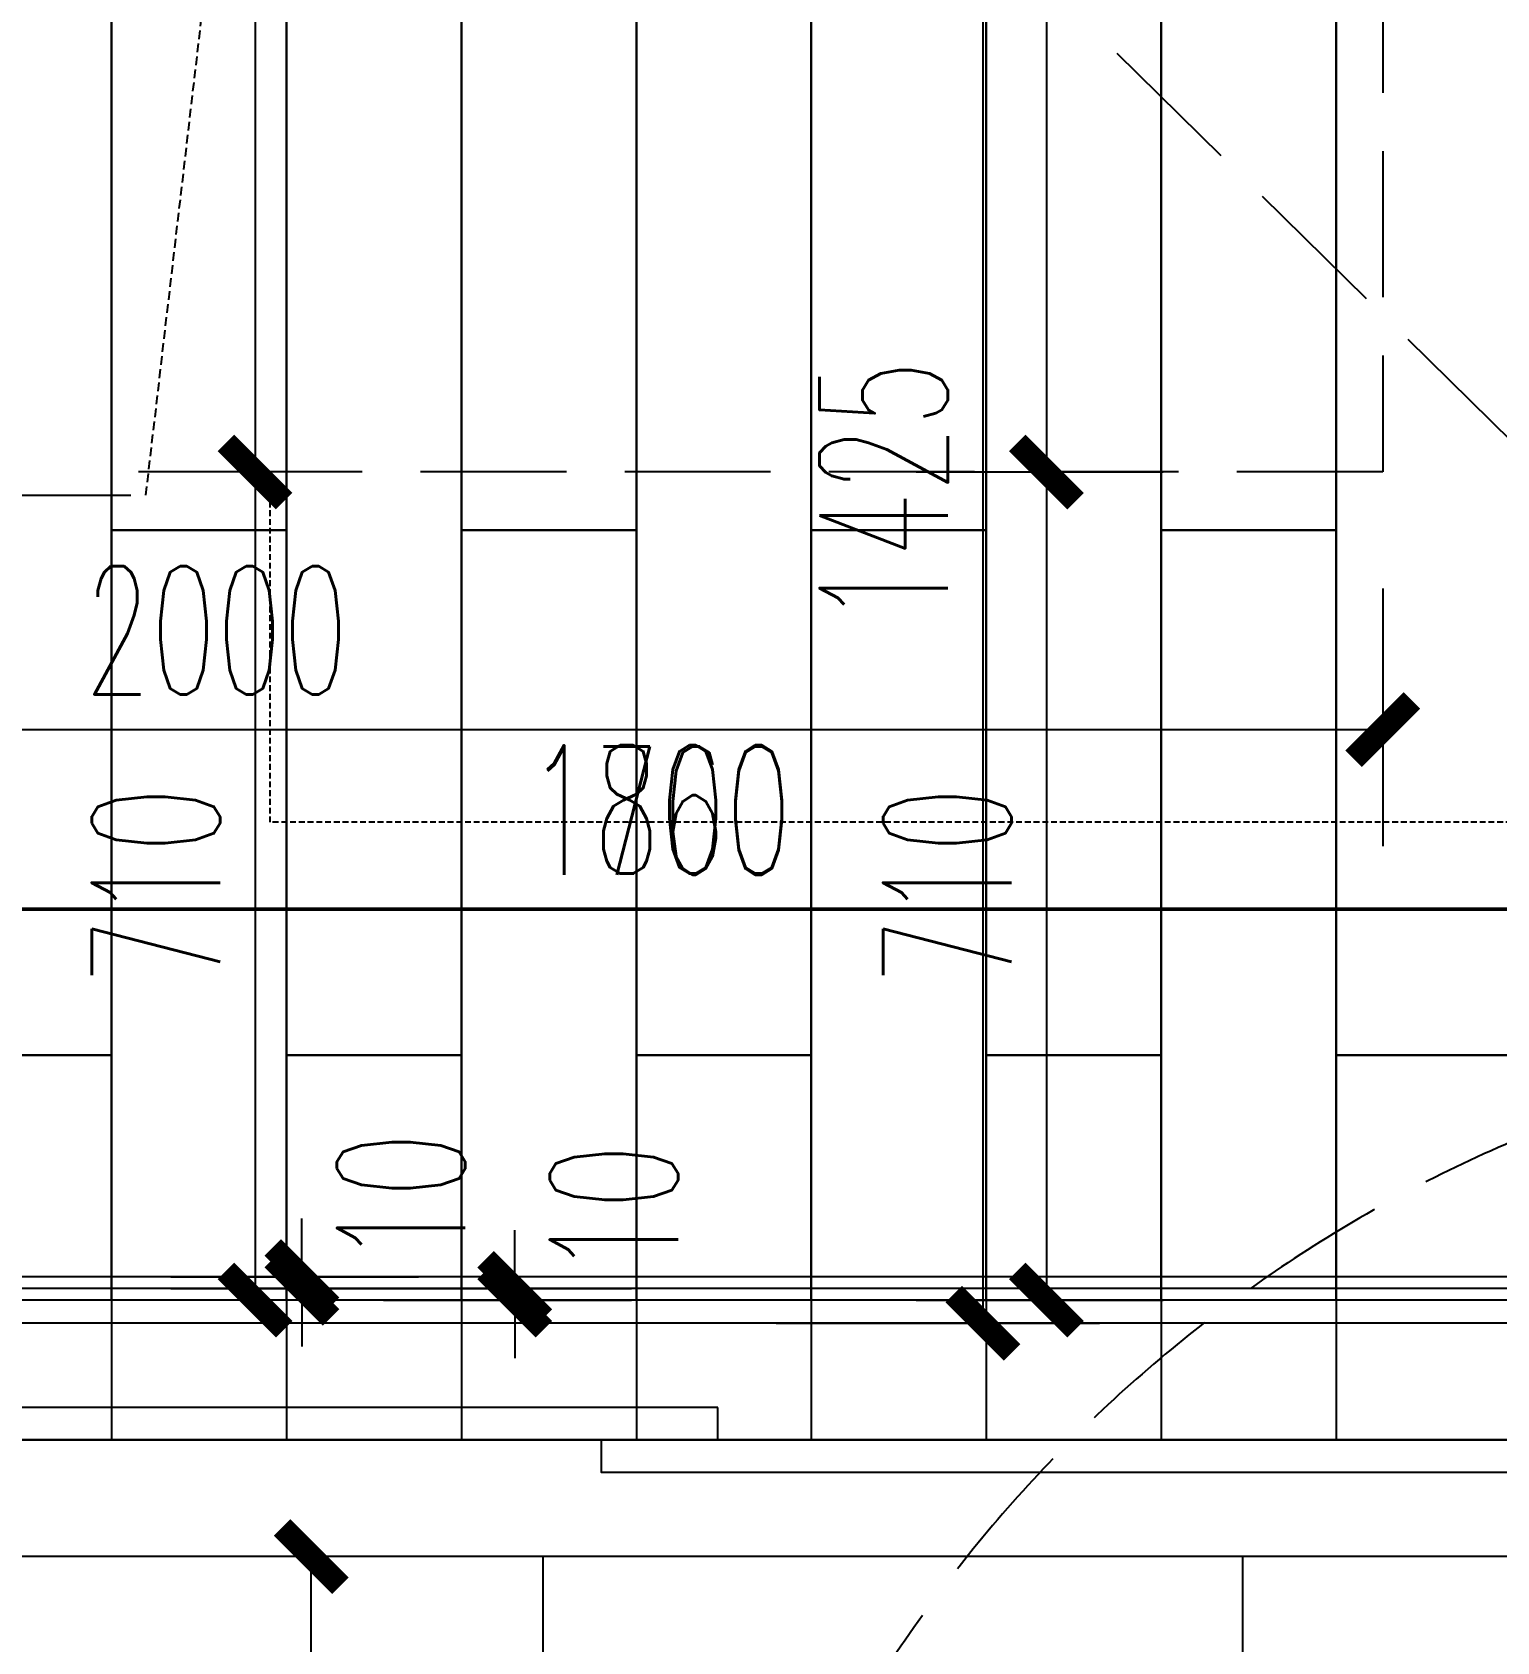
# Model space of a CAD drawing. Extents: x 184967 to 628822, y -100826 to 121332.
# Drawn here: x 399677 to 400932, y -24485 to -23105 of the extents above; entities that cross this region are included whole.
import ezdxf
from ezdxf.xclip import XClip

# ---------------------------------------------------------------- set-up
doc = ezdxf.new("R2010")
doc.units = 0
doc.header["$MEASUREMENT"] = 0
doc.header["$XCLIPFRAME"] = 2
for name, pattern in [('__DASH', [0.35, 0.25, -0.1]), ('DASH', [0.35, 0.25, -0.1]), ('DASHED2', [0.375, 0.25, -0.125])]:
    doc.linetypes.add(name, pattern=pattern)
for name, color, linetype in [('0-地面', 251, 'Continuous'), ('0-天花造型', 55, 'Continuous'), ('0-活动家具', 55, 'Continuous'), ('DIM-墙体定位', 146, 'Continuous'), ('DIM-完成面定位', 146, 'Continuous'), ('E02-灯具开关连线', 6, 'Continuous'), ('P10-活动家具', 55, 'DASH'), ('P11-平面门扇', 47, 'Continuous'), ('T-灯具尺寸', 55, 'Continuous'), ('T03-天花造型', 30, 'Continuous'), ('WALL', 145, 'Continuous'), ('天花尺寸', 30, 'Continuous'), ('定位标注', 2, 'Continuous'), ('家具尺寸', 8, 'Continuous')]:
    doc.layers.add(name, color=color, linetype=linetype)
doc.styles.add('尺寸标注', font='txt.shx', dxfattribs={"width": 0.6, "height": 110})
doc.dimstyles.new('1-50', dxfattribs={"dimscale": 50, "dimtxt": 110, "dimasz": 1, "dimexe": 2, "dimexo": 2, "dimgap": 0.6, "dimtad": 1, "dimdec": 0, "dimrnd": 5, "dimtxsty": '尺寸标注', "dimblk": 'ARCHTICK', "dimcen": 2.5, "dimclrd": 251, "dimclre": 251, "dimclrt": 50, "dimadec": 0, "dimazin": 0, "dimtfac": 1, "dimtdec": 0, "dimtix": 1, "dimtmove": 2, "dimatfit": 3, "dimldrblk": 'DOT', "dimfxl": 1, "dimarcsym": 0})

# ---------------------------------------------------------------- blocks, each defined once
blk = doc.blocks.new('A$C70A37CD5')
at = {"linetype": 'DASH', "ltscale": 500}
for points in [[(1116.623463288357, 0.067716314617428), (1118.946480756858, 20.00000000023283), (626.4684990404639, 20.00000000023283), (626.4684990404639, -1519.999999999767), (939.4664493734017, -1519.999999999767)], [(1117.20449240529, 2.328306436538696e-10), (1999.999999897787, 4.656612873077393e-10), (1999.99999989802, -1499.999999999534), (942.0488958682399, -1499.999999999767)]]:
    blk.add_lwpolyline(points, dxfattribs=at)
at = {"color": 250, "linetype": 'DASHED2', "ltscale": 30}
blk.add_lwpolyline([(939.466449372936, -1519.999999999767), (986.9444197029807, -1112.622790710302)], dxfattribs=at)
at = {"linetype": 'DASHED2', "ltscale": 30}
blk.add_lwpolyline([(939.466449372936, -1519.999999999767), (941.8007296750438, -1499.971077352922)], dxfattribs=at)
at = {"layer": 'P10-活动家具', "color": 250, "linetype": 'DASHED2', "ltscale": 20}
blk.add_lwpolyline([(1045.985000147222, 20.00000000023283), (1045.985000147222, 300.3740194908896), (2453.861610786698, 300.3740194908896), (2448.148282346578, -1800.374019489755), (1045.985000147222, -1800.374019489755), (1045.985000147222, -1499.999999999636)], dxfattribs=at)
blk = doc.blocks.new('_ArchTick')
at = {"color": 0, "linetype": 'ByBlock', "const_width": 0.4}
blk.add_lwpolyline([(-0.5, -0.5), (0.5, 0.5)], dxfattribs=at)
blk = doc.blocks.new('*D1070')
at = {"layer": 'Defpoints', "color": 0, "linetype": 'ByBlock', "transparency": 16777216}
for p in [(399931.8436638691, -21982.19105588378), (399867.6841948307, -23482.19105588372), (400002.3225659574, -23482.19105588372)]:
    blk.add_point(p, dxfattribs=at)
at = {"layer": '定位标注', "color": 251, "lineweight": -2, "transparency": 16777216}
for p, q in [((399867.6841948307, -21982.19105588378), (399767.6841948307, -21982.19105588378)), ((399867.6841948307, -21982.19105588378), (399867.6841948307, -23482.19105588372)), ((399902.3225659574, -23482.19105588372), (399767.6841948307, -23482.19105588372))]:
    blk.add_line(p, q, dxfattribs=at)
at = {"layer": '定位标注', "color": 251, "linetype": 'ByBlock', "lineweight": -2, "transparency": 16777216, "xscale": 50, "yscale": 50, "zscale": 50}
for p, rotation in [((399867.6841948307, -21982.19105588378), 90), ((399867.6841948307, -23482.19105588372), 270)]:
    blk.add_blockref('_ArchTick', p, dxfattribs=dict(at, rotation=rotation))
at = {"layer": '定位标注', "color": 50, "linetype": 'ByBlock', "transparency": 16777216, "insert": (399782.6841948306, -22732.19105588386), "char_height": 110, "attachment_point": 5, "rotation": 90, "style": '尺寸标注'}
blk.add_mtext('1500', dxfattribs=at)
blk = doc.blocks.new('_Dot')
at = {"color": 0, "linetype": 'ByBlock', "lineweight": -2}
blk.add_line((-0.5, 0), (-1, 0), dxfattribs=at)
at = {"color": 0, "linetype": 'ByBlock', "const_width": 0.5}
blk.add_lwpolyline([(-0.25, 0, 1), (0.25, 0, 1)], format="xyb", close=True, dxfattribs=at)
blk = doc.blocks.new('*D1071')
at = {"layer": 'Defpoints', "color": 0, "linetype": 'ByBlock', "transparency": 16777216}
for p in [(400002.3225659574, -23482.19105588372), (399867.6841948307, -24192.19105586565), (400178.2783581192, -24192.19105586565)]:
    blk.add_point(p, dxfattribs=at)
at = {"layer": '定位标注', "color": 251, "lineweight": -2, "transparency": 16777216}
for p, q in [((399902.3225659574, -23482.19105588372), (399767.6841948307, -23482.19105588372)), ((399867.6841948307, -23482.19105588372), (399867.6841948307, -24192.19105586565)), ((400078.2783581192, -24192.19105586565), (399767.6841948307, -24192.19105586565))]:
    blk.add_line(p, q, dxfattribs=at)
at = {"layer": '定位标注', "color": 251, "linetype": 'ByBlock', "lineweight": -2, "transparency": 16777216, "xscale": 50, "yscale": 50, "zscale": 50}
for p, rotation in [((399867.6841948307, -23482.19105588372), 90), ((399867.6841948307, -24192.19105586565), 270)]:
    blk.add_blockref('_ArchTick', p, dxfattribs=dict(at, rotation=rotation))
at = {"layer": '定位标注', "color": 50, "linetype": 'ByBlock', "transparency": 16777216, "insert": (399782.6841948306, -23837.19105587479), "char_height": 110, "attachment_point": 5, "rotation": 90, "style": '尺寸标注'}
blk.add_mtext('710', dxfattribs=at)
blk = doc.blocks.new('*D1143')
at = {"layer": 'Defpoints', "color": 0, "linetype": 'ByBlock', "transparency": 16777216}
for p in [(400264.6390863548, -22787.19022902224), (400214.6391264265, -24212.19105586565), (400491.7783581194, -24212.19105586565)]:
    blk.add_point(p, dxfattribs=at)
at = {"layer": 'T-灯具尺寸', "color": 251, "lineweight": -2, "transparency": 16777216}
for p, q in [((400364.6390863548, -22787.19022902224), (400591.7783581194, -22787.19022902224)), ((400491.7783581194, -22787.19022902224), (400491.7783581194, -24212.19105586565)), ((400314.6391264265, -24212.19105586565), (400591.7783581194, -24212.19105586565))]:
    blk.add_line(p, q, dxfattribs=at)
at = {"layer": 'T-灯具尺寸', "color": 251, "linetype": 'ByBlock', "lineweight": -2, "transparency": 16777216, "xscale": 50, "yscale": 50, "zscale": 50}
for p, rotation in [((400491.7783581194, -22787.19022902224), 90), ((400491.7783581194, -24212.19105586565), 270)]:
    blk.add_blockref('_ArchTick', p, dxfattribs=dict(at, rotation=rotation))
at = {"layer": 'T-灯具尺寸', "color": 50, "linetype": 'ByBlock', "transparency": 16777216, "insert": (400406.7783581193, -23499.69064244405), "char_height": 110, "attachment_point": 5, "rotation": 90, "style": '尺寸标注'}
blk.add_mtext('1425', dxfattribs=at)
blk = doc.blocks.new('*D1166')
at = {"layer": 'Defpoints', "color": 0, "linetype": 'ByBlock', "transparency": 16777216}
for p in [(399915.7783581194, -24412.19105586565), (400214.6391264265, -24412.19105586565), (400215.1564650441, -25236.67371719868)]:
    blk.add_point(p, dxfattribs=at)
at = {"layer": 'T-灯具尺寸', "color": 251, "lineweight": -2, "transparency": 16777216}
for p, q in [((400114.6391264265, -24412.19105586565), (399815.7783581194, -24412.19105586565)), ((399915.7783581194, -25236.67371719868), (399915.7783581194, -24412.19105586565)), ((400115.1564650441, -25236.67371719868), (399815.7783581194, -25236.67371719868))]:
    blk.add_line(p, q, dxfattribs=at)
at = {"layer": 'T-灯具尺寸', "color": 251, "linetype": 'ByBlock', "lineweight": -2, "transparency": 16777216, "xscale": 50, "yscale": 50, "zscale": 50}
for p, rotation in [((399915.7783581194, -24412.19105586565), 90), ((399915.7783581194, -25236.67371719868), 270)]:
    blk.add_blockref('_ArchTick', p, dxfattribs=dict(at, rotation=rotation))
at = {"layer": 'T-灯具尺寸', "color": 50, "linetype": 'ByBlock', "transparency": 16777216, "insert": (399830.7783581193, -24824.43238653227), "char_height": 110, "attachment_point": 5, "rotation": 90, "style": '尺寸标注'}
blk.add_mtext('825', dxfattribs=at)
blk = doc.blocks.new('*D1384')
at = {"layer": 'Defpoints', "color": 0, "linetype": 'ByBlock', "transparency": 16777216}
for p in [(399314.6392306823, -24412.19067429487), (401114.6391264262, -24412.19105603418), (401114.6391264262, -24726)]:
    blk.add_point(p, dxfattribs=at)
at = {"layer": 'DIM-墙体定位', "color": 251, "lineweight": -2, "transparency": 16777216}
for p, q in [((399314.6392306823, -24512.19067429487), (399314.6392306823, -24826)), ((401114.6391264262, -24512.19105603418), (401114.6391264262, -24826)), ((399314.6392306823, -24726), (401114.6391264262, -24726))]:
    blk.add_line(p, q, dxfattribs=at)
at = {"layer": 'DIM-墙体定位', "color": 251, "linetype": 'ByBlock', "lineweight": -2, "transparency": 16777216, "xscale": 50, "yscale": 50, "zscale": 50, "rotation": 180}
blk.add_blockref('_ArchTick', (399314.6392306823, -24726), dxfattribs=at)
at = {"layer": 'DIM-墙体定位', "color": 251, "linetype": 'ByBlock', "lineweight": -2, "transparency": 16777216, "xscale": 50, "yscale": 50, "zscale": 50}
blk.add_blockref('_ArchTick', (401114.6391264262, -24726), dxfattribs=at)
at = {"layer": 'DIM-墙体定位', "color": 50, "linetype": 'ByBlock', "transparency": 16777216, "insert": (400214.6391785543, -24641), "char_height": 110, "attachment_point": 5, "style": '尺寸标注'}
blk.add_mtext('1800', dxfattribs=at)
blk = doc.blocks.new('*D1457')
at = {"layer": 'Defpoints', "color": 0, "linetype": 'ByBlock', "transparency": 16777216}
for p in [(399314.6391265727, -23856.5), (399314.6391265727, -24112.19105588796), (401114.6392305304, -24112.1910559024)]:
    blk.add_point(p, dxfattribs=at)
at = {"layer": 'DIM-墙体定位', "color": 251, "lineweight": -2, "transparency": 16777216}
for p, q in [((399314.6391265727, -24012.19105588796), (399314.6391265727, -23756.5)), ((401114.6392305304, -24012.1910559024), (401114.6392305304, -23756.5)), ((401114.6392305304, -23856.5), (399314.6391265727, -23856.5))]:
    blk.add_line(p, q, dxfattribs=at)
at = {"layer": 'DIM-墙体定位', "color": 251, "linetype": 'ByBlock', "lineweight": -2, "transparency": 16777216, "xscale": 50, "yscale": 50, "zscale": 50, "rotation": 180}
blk.add_blockref('_ArchTick', (399314.6391265727, -23856.5), dxfattribs=at)
at = {"layer": 'DIM-墙体定位', "color": 251, "linetype": 'ByBlock', "lineweight": -2, "transparency": 16777216, "xscale": 50, "yscale": 50, "zscale": 50}
blk.add_blockref('_ArchTick', (401114.6392305304, -23856.5), dxfattribs=at)
at = {"layer": 'DIM-墙体定位', "color": 50, "linetype": 'ByBlock', "transparency": 16777216, "insert": (400214.6391785516, -23771.5), "char_height": 110, "attachment_point": 5, "style": '尺寸标注'}
blk.add_mtext('1800', dxfattribs=at)
blk = doc.blocks.new('*D1542')
at = {"layer": 'Defpoints', "color": 0, "linetype": 'ByBlock', "transparency": 16777216}
for p in [(401094.6392513512, -23857.5), (399334.6391264262, -24092.19088934122), (401094.6392513512, -24092.19105591683)]:
    blk.add_point(p, dxfattribs=at)
at = {"layer": 'DIM-完成面定位', "color": 251, "lineweight": -2, "transparency": 16777216}
for p, q in [((399334.6391264262, -23992.19088934122), (399334.6391264262, -23757.5)), ((401094.6392513512, -23992.19105591683), (401094.6392513512, -23757.5)), ((399334.6391264262, -23857.5), (401094.6392513512, -23857.5))]:
    blk.add_line(p, q, dxfattribs=at)
at = {"layer": 'DIM-完成面定位', "color": 251, "linetype": 'ByBlock', "lineweight": -2, "transparency": 16777216, "xscale": 50, "yscale": 50, "zscale": 50, "rotation": 180}
blk.add_blockref('_ArchTick', (399334.6391264262, -23857.5), dxfattribs=at)
at = {"layer": 'DIM-完成面定位', "color": 251, "linetype": 'ByBlock', "lineweight": -2, "transparency": 16777216, "xscale": 50, "yscale": 50, "zscale": 50}
blk.add_blockref('_ArchTick', (401094.6392513512, -23857.5), dxfattribs=at)
at = {"layer": 'DIM-完成面定位', "color": 50, "linetype": 'ByBlock', "transparency": 16777216, "insert": (400214.6391888887, -23772.5), "char_height": 110, "attachment_point": 5, "style": '尺寸标注'}
blk.add_mtext('1760', dxfattribs=at)
blk = doc.blocks.new('*D1622')
at = {"layer": 'Defpoints', "color": 0, "linetype": 'ByBlock', "transparency": 16777216}
for p in [(400334.639072986, -21982.19105588367), (400334.6390729864, -23482.19105588365), (400546.2783581194, -23482.19105588365)]:
    blk.add_point(p, dxfattribs=at)
at = {"layer": '家具尺寸', "color": 251, "lineweight": -2, "transparency": 16777216}
for p, q in [((400434.639072986, -21982.19105588367), (400646.2783581194, -21982.19105588367)), ((400546.2783581194, -21982.19105588367), (400546.2783581194, -23482.19105588365)), ((400434.6390729864, -23482.19105588365), (400646.2783581194, -23482.19105588365))]:
    blk.add_line(p, q, dxfattribs=at)
at = {"layer": '家具尺寸', "color": 251, "linetype": 'ByBlock', "lineweight": -2, "transparency": 16777216, "xscale": 50, "yscale": 50, "zscale": 50}
for p, rotation in [((400546.2783581194, -21982.19105588367), 90), ((400546.2783581194, -23482.19105588365), 270)]:
    blk.add_blockref('_ArchTick', p, dxfattribs=dict(at, rotation=rotation))
at = {"layer": '家具尺寸', "color": 50, "linetype": 'ByBlock', "transparency": 16777216, "insert": (400461.2783581193, -22732.19105588377), "char_height": 110, "attachment_point": 5, "rotation": 90, "style": '尺寸标注'}
blk.add_mtext('1500', dxfattribs=at)
blk = doc.blocks.new('*D1623')
at = {"layer": 'Defpoints', "color": 0, "linetype": 'ByBlock', "transparency": 16777216}
for p in [(398834.6391714637, -23482.191055884), (400834.6391713615, -23482.19105588353), (400834.6391713615, -23703)]:
    blk.add_point(p, dxfattribs=at)
at = {"layer": '家具尺寸', "color": 251, "lineweight": -2, "transparency": 16777216}
for p, q in [((398834.6391714637, -23582.191055884), (398834.6391714637, -23803)), ((400834.6391713615, -23582.19105588353), (400834.6391713615, -23803)), ((398834.6391714637, -23703), (400834.6391713615, -23703))]:
    blk.add_line(p, q, dxfattribs=at)
at = {"layer": '家具尺寸', "color": 251, "linetype": 'ByBlock', "lineweight": -2, "transparency": 16777216, "xscale": 50, "yscale": 50, "zscale": 50, "rotation": 180}
blk.add_blockref('_ArchTick', (398834.6391714637, -23703), dxfattribs=at)
at = {"layer": '家具尺寸', "color": 251, "linetype": 'ByBlock', "lineweight": -2, "transparency": 16777216, "xscale": 50, "yscale": 50, "zscale": 50}
blk.add_blockref('_ArchTick', (400834.6391713615, -23703), dxfattribs=at)
at = {"layer": '家具尺寸', "color": 50, "linetype": 'ByBlock', "transparency": 16777216, "insert": (399834.6391714126, -23618), "char_height": 110, "attachment_point": 5, "style": '尺寸标注'}
blk.add_mtext('2000', dxfattribs=at)
blk = doc.blocks.new('*D1625')
at = {"layer": 'Defpoints', "color": 0, "linetype": 'ByBlock', "transparency": 16777216}
for p in [(400334.6390729864, -23482.19105588365), (400334.6390729864, -24192.19105586565), (400546.2783581194, -24192.19105586565)]:
    blk.add_point(p, dxfattribs=at)
at = {"layer": '家具尺寸', "color": 251, "lineweight": -2, "transparency": 16777216}
for p, q in [((400434.6390729864, -23482.19105588365), (400646.2783581194, -23482.19105588365)), ((400546.2783581194, -23482.19105588365), (400546.2783581194, -24192.19105586565)), ((400434.6390729864, -24192.19105586565), (400646.2783581194, -24192.19105586565))]:
    blk.add_line(p, q, dxfattribs=at)
at = {"layer": '家具尺寸', "color": 251, "linetype": 'ByBlock', "lineweight": -2, "transparency": 16777216, "xscale": 50, "yscale": 50, "zscale": 50}
for p, rotation in [((400546.2783581194, -23482.19105588365), 90), ((400546.2783581194, -24192.19105586565), 270)]:
    blk.add_blockref('_ArchTick', p, dxfattribs=dict(at, rotation=rotation))
at = {"layer": '家具尺寸', "color": 50, "linetype": 'ByBlock', "transparency": 16777216, "insert": (400461.2783581193, -23837.19105587476), "char_height": 110, "attachment_point": 5, "rotation": 90, "style": '尺寸标注'}
blk.add_mtext('710', dxfattribs=at)
blk = doc.blocks.new('*D1699')
at = {"layer": 'Defpoints', "color": 0, "linetype": 'ByBlock', "transparency": 16777216}
for p in [(399852.2783581192, -24182.19105591684), (399877.9175670843, -24192.19105546494), (400090.4175670878, -24182.19105591684)]:
    blk.add_point(p, dxfattribs=at)
at = {"layer": '天花尺寸', "color": 251, "lineweight": -2, "transparency": 16777216}
for p, q in [((400090.4175670878, -24182.19105591684), (400090.4175670878, -24132.19105591684)), ((399952.2783581192, -24182.19105591684), (400190.4175670878, -24182.19105591684)), ((399977.9175670843, -24192.19105546494), (400190.4175670878, -24192.19105546494)), ((400090.4175670878, -24192.19105546494), (400090.4175670878, -24182.19105591684)), ((400090.4175670878, -24192.19105546494), (400090.4175670878, -24242.19105546494))]:
    blk.add_line(p, q, dxfattribs=at)
at = {"layer": '天花尺寸', "color": 251, "linetype": 'ByBlock', "lineweight": -2, "transparency": 16777216, "xscale": 50, "yscale": 50, "zscale": 50}
for p, rotation in [((400090.4175670878, -24182.19105591684), 270), ((400090.4175670878, -24192.19105546494), 90)]:
    blk.add_blockref('_ArchTick', p, dxfattribs=dict(at, rotation=rotation))
at = {"layer": '天花尺寸', "color": 50, "linetype": 'ByBlock', "transparency": 16777216, "insert": (400175.4175670873, -24114.88197555391), "char_height": 110, "attachment_point": 5, "rotation": 90, "style": '尺寸标注'}
blk.add_mtext('10', dxfattribs=at)
blk = doc.blocks.new('*D1700')
at = {"layer": 'Defpoints', "color": 0, "linetype": 'ByBlock', "transparency": 16777216}
for p in [(399695.4175670876, -24172.19105591684), (399695.4175670876, -24182.19105591684), (399907.9175670878, -24182.19105591684)]:
    blk.add_point(p, dxfattribs=at)
at = {"layer": '天花尺寸', "color": 251, "lineweight": -2, "transparency": 16777216}
for p, q in [((399907.9175670878, -24172.19105591684), (399907.9175670878, -24122.19105591684)), ((399795.4175670876, -24172.19105591684), (400007.9175670878, -24172.19105591684)), ((399907.9175670878, -24172.19105591684), (399907.9175670878, -24182.19105591684)), ((399795.4175670876, -24182.19105591684), (400007.9175670878, -24182.19105591684)), ((399907.9175670878, -24182.19105591684), (399907.9175670878, -24232.19105591684))]:
    blk.add_line(p, q, dxfattribs=at)
at = {"layer": '天花尺寸', "color": 251, "linetype": 'ByBlock', "lineweight": -2, "transparency": 16777216, "xscale": 50, "yscale": 50, "zscale": 50}
for p, rotation in [((399907.9175670878, -24172.19105591684), 270), ((399907.9175670878, -24182.19105591684), 90)]:
    blk.add_blockref('_ArchTick', p, dxfattribs=dict(at, rotation=rotation))
at = {"layer": '天花尺寸', "color": 50, "linetype": 'ByBlock', "transparency": 16777216, "insert": (399992.9175670873, -24104.88197555391), "char_height": 110, "attachment_point": 5, "rotation": 90, "style": '尺寸标注'}
blk.add_mtext('10', dxfattribs=at)
blk = doc.blocks.new('fgv')
at = {"layer": '0-天花造型', "color": 250, "linetype": 'ByBlock'}
for points in [[(400794.5970334269, -20042.19165531409), (400794.5970334269, -20942.19165531409), (400944.5970334269, -20942.19165531409), (400944.5970334269, -20042.19165531409)], [(401094.5970334269, -20042.19165531409), (401094.5970334269, -20942.19165531409), (401244.5970334269, -20942.19165531409), (401244.5970334269, -20042.19165531409)], [(401394.5970334269, -20042.19165531409), (401394.5970334269, -20942.19165531409), (401544.5970334269, -20942.19165531409), (401544.5970334269, -20042.19165531409)], [(401694.5970334269, -20042.19165531409), (401694.5970334269, -20942.19165531409), (401844.5970334269, -20942.19165531409), (401844.5970334269, -20042.19165531409)], [(401994.5970334269, -20042.19165531409), (401994.5970334269, -20942.19165531409), (402144.5970334269, -20942.19165531409), (402144.5970334269, -20042.19165531409)], [(400944.5970334269, -20492.1916553457), (400944.5970334269, -21392.1916553457), (401094.5970334269, -21392.1916553457), (401094.5970334269, -20492.1916553457)], [(401244.5970334269, -20492.1916553457), (401244.5970334269, -21392.1916553457), (401394.5970334269, -21392.1916553457), (401394.5970334269, -20492.1916553457)], [(401544.5970334269, -20492.1916553457), (401544.5970334269, -21392.1916553457), (401694.5970334269, -21392.1916553457), (401694.5970334269, -20492.1916553457)], [(401844.5970334269, -20492.1916553457), (401844.5970334269, -21392.1916553457), (401994.5970334269, -21392.1916553457), (401994.5970334269, -20492.1916553457)], [(400794.5970334269, -20942.19165531409), (400794.5970334269, -21842.19165531409), (400944.5970334269, -21842.19165531409), (400944.5970334269, -20942.19165531409)], [(401094.5970334269, -20942.19165531409), (401094.5970334269, -21842.19165531409), (401244.5970334269, -21842.19165531409), (401244.5970334269, -20942.19165531409)], [(401394.5970334269, -20942.19165531409), (401394.5970334269, -21842.19165531409), (401544.5970334269, -21842.19165531409), (401544.5970334269, -20942.19165531409)], [(401694.5970334269, -20942.19165531409), (401694.5970334269, -21842.19165531409), (401844.5970334269, -21842.19165531409), (401844.5970334269, -20942.19165531409)], [(401994.5970334269, -20942.19165531409), (401994.5970334269, -21842.19165531409), (402144.5970334269, -21842.19165531409), (402144.5970334269, -20942.19165531409)], [(400944.5970334269, -21392.19165532989), (400944.5970334269, -22292.19165532989), (401094.5970334269, -22292.19165532989), (401094.5970334269, -21392.19165532989)], [(401244.5970334269, -21392.19165532989), (401244.5970334269, -22292.19165532989), (401394.5970334269, -22292.19165532989), (401394.5970334269, -21392.19165532989)], [(401544.5970334269, -21392.19165532989), (401544.5970334269, -22292.19165532989), (401694.5970334269, -22292.19165532989), (401694.5970334269, -21392.19165532989)], [(401844.5970334269, -21392.19165532989), (401844.5970334269, -22292.19165532989), (401994.5970334269, -22292.19165532989), (401994.5970334269, -21392.19165532989)]]:
    blk.add_lwpolyline(points, close=True, dxfattribs=at)
blk = doc.blocks.new('A$C11023DE1')
at = {"layer": 'P11-平面门扇'}
for p, q in [((0.0001062343362718821, 199.9998202463576), (1800.000210338505, 199.9998204148978)), ((0.0001062530791386962, -0.0001797536424419377), (1800.000210357248, -0.0001795851021597628))]:
    blk.add_line(p, q, dxfattribs=at)
for points in [[(850.0001583051635, 127.9727687661725), (1800.000210357248, 127.9727687661725), (1800.000210357248, 99.9998204148942), (850.0001583051635, 99.9998204148942)], [(0.0001062530791386962, 72.02687206361588), (950.0001583051635, 72.02687206361588), (950.0001583051635, 99.9998204148942), (0.0001062530791386962, 99.9998204148942)]]:
    blk.add_lwpolyline(points, close=True, dxfattribs=at)

msp = doc.modelspace()

# ---------------------------------------------------------------- linework, layer by layer
at = {"layer": '0-地面', "color": 250, "linetype": 'ByBlock'}
for p, q in [((401114.6392305304, -24312.19105596652), (399314.6391264262, -24312.19202758152)), ((400114.6391263181, -26062.19105568845), (400114.6391263181, -24412.19105595565)), ((400714.6391263181, -26062.19105568828), (400714.6391263181, -24412.19105590165))]:
    msp.add_line(p, q, dxfattribs=at)
for points in [[(399744.639126358, -24192.5), (399744.6391904892, -24311.69111671194)], [(399894.639126358, -24192.5), (399894.6391904892, -24311.69111671194)], [(400044.639126358, -24192.49999996839), (400044.6391904892, -24311.69111668033)], [(400194.639126358, -24192.5), (400194.6391904892, -24311.69111671194)], [(400344.639126358, -24192.49999996839), (400344.6391904892, -24311.69111668033)], [(400494.639126358, -24192.5), (400494.6391904892, -24311.69111671194)], [(400644.639126358, -24192.49999996839), (400644.6391904892, -24311.69111668033)], [(400794.639126358, -24192.5), (400794.6391904892, -24311.69111671194)], [(401114.6391264262, -24412.19105603418), (399314.6391264262, -24412.19105586564)]]:
    msp.add_lwpolyline(points, dxfattribs=at)
at = {"layer": 'E02-灯具开关连线', "color": 6, "linetype": 'DASH', "ltscale": 500}
msp.add_arc((401423.4105494636, -25168.7741018204), 1210.706088506407, 102.917772703899, 183.2395079964994, dxfattribs=at)
at = {"layer": 'T-灯具尺寸', "color": 8, "linetype": 'DASH', "ltscale": 500}
msp.add_line((401694.639126358, -24192.19105586862), (398834.6390463511, -21382.18940217583), dxfattribs=at)
at = {"layer": 'T03-天花造型', "color": 8, "linetype": 'ByBlock'}
for p, q in [((401094.6391763962, -24192.19105586862), (399334.6391264329, -24192.19105528469)), ((401114.6391264262, -24412.19105586564), (399314.6392306829, -24412.19199279367))]:
    msp.add_line(p, q, dxfattribs=at)
at = {"layer": 'T03-天花造型', "color": 250}
msp.add_lwpolyline([(398844.639126308, -24182.19105591683), (398844.639126308, -20842.19105586564), (401584.639126358, -20842.19105586564), (401584.639126358, -24182.19105591683), (401084.6392513512, -24182.19105591683), (399344.6391264262, -24182.19105591683), (399344.6391264262, -24182.19105591683), (398844.639126308, -24182.19105591683)], dxfattribs=at)
at = {"layer": 'T03-天花造型', "color": 8, "linetype": 'ByBlock'}
msp.add_lwpolyline([(401074.6391514112, -24172.19105591683), (401074.6391514112, -24172.19105591683), (399354.6391264262, -24172.19105591684), (399354.6391264262, -24172.19105591683), (398854.639126308, -24172.19105591683)], dxfattribs=at)

# ---------------------------------------------------------------- block references
at = {"layer": '0-地面', "color": 250, "linetype": 'ByBlock'}
ref = msp.add_blockref('fgv', (-1199.957907068892, -44924.38271118283), dxfattribs=dict(at, xscale=-1, rotation=180))
XClip(ref).set_block_clipping_path([(400034.59703338344, -24092.191520555683), (402894.59703342675, -20732.191655466904)])
at = {"layer": '0-活动家具', "linetype": '__DASH', "ltscale": 0.4}
msp.add_blockref('A$C70A37CD5', (398834.6391714635, -21982.191055884), dxfattribs=at)
at = {"layer": 'WALL', "color": 250, "linetype": 'ByBlock', "xscale": -1}
msp.add_blockref('A$C11023DE1', (401114.6391264262, -24412.19105603418), dxfattribs=at)

# ---------------------------------------------------------------- dimensions: what is measured, and where the dimension line sits
at = {"layer": 'DIM-墙体定位', "color": 55, "linetype": 'ByBlock'}
for base, p1, p2, picture, middle in [((399314.6391265727, -23856.5), (401114.6392305304, -24112.1910559024), (399314.6391265727, -24112.19105588796), '*D1457', (400214.6391785516, -23771.5)), ((401114.6391264262, -24726), (399314.6392306823, -24412.19067429487), (401114.6391264262, -24412.19105603418), '*D1384', (400214.6391785543, -24641))]:
    dim = msp.add_linear_dim(base=base, p1=p1, p2=p2, angle=180, dimstyle='1-50', override={"dimfxl": 5, "dimfxlon": 1}, dxfattribs=at)
    dim.commit()
    dim.dimension.update_dxf_attribs({"geometry": picture, "text_midpoint": middle})
at = {"layer": 'DIM-完成面定位', "linetype": 'ByBlock'}
dim = msp.add_linear_dim(base=(401094.6392513512, -23857.5), p1=(399334.6391264262, -24092.19088934122), p2=(401094.6392513512, -24092.19105591683), angle=180, dimstyle='1-50', override={"dimfxl": 5, "dimfxlon": 1}, dxfattribs=at)
dim.commit()
dim.dimension.update_dxf_attribs({"geometry": '*D1542', "text_midpoint": (400214.6391888887, -23772.5)})
at = {"layer": 'T-灯具尺寸', "color": 55, "linetype": 'ByBlock'}
for base, p1, p2, picture, middle in [((400491.7783581194, -24212.19105586565), (400264.6390863545, -22787.19022902223), (400214.6391264262, -24212.19105586564), '*D1143', (400406.7783581193, -23499.69064244405)), ((399915.7783581194, -24412.19105586565), (400215.1564650439, -25236.67371719866), (400214.6391264262, -24412.19105586564), '*D1166', (399830.7783581193, -24824.43238653227))]:
    dim = msp.add_linear_dim(base=base, p1=p1, p2=p2, angle=90, dimstyle='1-50', override={"dimfxl": 5, "dimfxlon": 1}, dxfattribs=at)
    dim.commit()
    dim.dimension.update_dxf_attribs({"geometry": picture, "text_midpoint": middle})
at = {"layer": '天花尺寸', "linetype": 'ByBlock'}
for base, p1, p2, picture, middle in [((399907.9175670878, -24182.19105591684), (399695.4175670873, -24172.19105591684), (399695.4175670873, -24182.19105591684), '*D1700', (399992.9175670873, -24104.88197555391)), ((400090.4175670878, -24182.19105591684), (399877.917567084, -24192.19105546493), (399852.278358119, -24182.19105591684), '*D1699', (400175.4175670873, -24114.88197555391))]:
    dim = msp.add_linear_dim(base=base, p1=p1, p2=p2, angle=270, dimstyle='1-50', override={"dimfxl": 5, "dimfxlon": 1}, dxfattribs=at)
    dim.commit()
    dim.dimension.update_dxf_attribs({"geometry": picture, "text_midpoint": middle, "dimtype": 160})
at = {"layer": '定位标注', "color": 1, "linetype": 'ByBlock'}
for base, p1, p2, picture, middle in [((399867.6841948307, -23482.19105588372), (399931.8436638688, -21982.19105588377), (400002.3225659572, -23482.19105588372), '*D1070', (399782.6841948306, -22732.19105588386)), ((399867.6841948307, -24192.19105586565), (400002.3225659572, -23482.19105588372), (400178.278358119, -24192.19105586564), '*D1071', (399782.6841948306, -23837.19105587479))]:
    dim = msp.add_linear_dim(base=base, p1=p1, p2=p2, angle=90, dimstyle='1-50', override={"dimfxl": 5.5, "dimfxlon": 1}, dxfattribs=at)
    dim.commit()
    dim.dimension.update_dxf_attribs({"geometry": picture, "text_midpoint": middle})
at = {"layer": '家具尺寸', "linetype": 'ByBlock'}
for base, p1, p2, angle, picture, middle in [((400546.2783581194, -23482.19105588365), (400334.6390729858, -21982.19105588366), (400334.6390729861, -23482.19105588364), 90, '*D1622', (400461.2783581193, -22732.19105588377)), ((400546.2783581194, -24192.19105586565), (400334.6390729861, -23482.19105588364), (400334.6390729861, -24192.19105586564), 90, '*D1625', (400461.2783581193, -23837.19105587476)), ((400834.6391713615, -23703), (398834.6391714637, -23482.191055884), (400834.6391713615, -23482.19105588353), 180, '*D1623', (399834.6391714126, -23618))]:
    dim = msp.add_linear_dim(base=base, p1=p1, p2=p2, angle=angle, dimstyle='1-50', override={"dimfxl": 5, "dimfxlon": 1}, dxfattribs=at)
    dim.commit()
    dim.dimension.update_dxf_attribs({"geometry": picture, "text_midpoint": middle})

doc.saveas('drawing.dxf')
